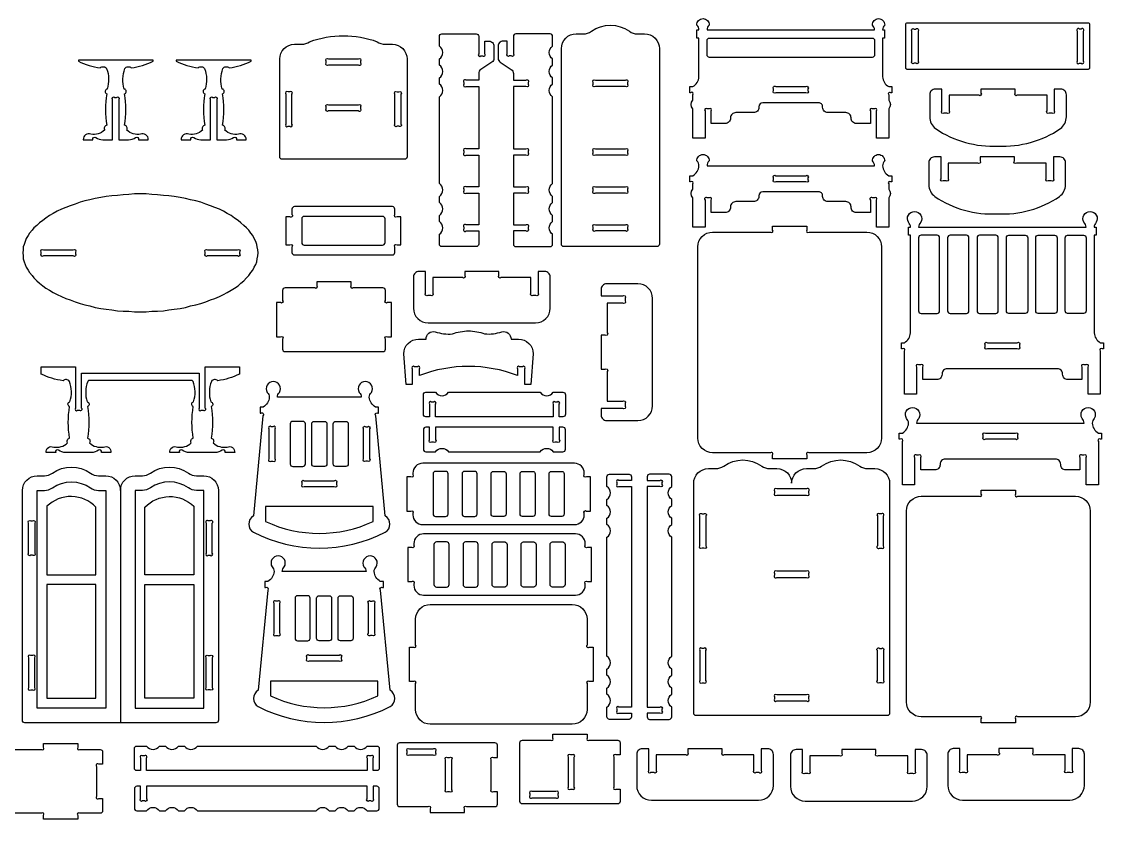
# Model space of a CAD drawing. Extents: x 4838.3 to 4880.7, y 1535.2 to 1561.9.
# Drawn here: x 4858.53 to 4880.61, y 1535.4 to 1551.67 of the extents above; entities that cross this region are included whole.
import ezdxf

# ---------------------------------------------------------------- set-up
doc = ezdxf.new("R2010")
doc.units = 0
doc.header["$MEASUREMENT"] = 0
doc.layers.add('LAYER1', color=18, linetype='CONTINUOUS')

msp = doc.modelspace()

# ---------------------------------------------------------------- linework, layer by layer
at = {"layer": 'LAYER1'}
for points in [[(4869.596, 1547.086, -0.414214), (4869.546, 1547.136), (4869.546, 1551.126, -0.414214), (4869.846, 1551.426), (4869.994, 1551.426, 0.155074), (4870.158, 1551.478, -0.31779), (4870.935, 1551.478, 0.155074), (4871.098, 1551.426), (4871.246, 1551.426, -0.414214), (4871.546, 1551.126), (4871.546, 1547.136, -0.414214), (4871.496, 1547.086)], [(4876.229, 1549.296), (4875.979, 1549.296), (4875.979, 1549.853, 1), (4875.935, 1549.897), (4875.898, 1549.897, 1), (4875.854, 1549.853), (4875.854, 1549.597), (4875.568, 1549.597, -0.414214), (4875.46, 1549.705), (4875.46, 1549.711, 0.414214), (4875.352, 1549.819), (4874.988, 1549.819, -0.414214), (4874.88, 1549.927), (4874.88, 1549.94, 0.414214), (4874.799, 1550.021), (4873.659, 1550.021, 0.00001), (4873.659, 1550.021, 0.414202), (4873.578, 1549.94), (4873.578, 1549.927, -0.414214), (4873.47, 1549.819), (4873.106, 1549.819, 0.414214), (4872.998, 1549.711), (4872.998, 1549.705, -0.414214), (4872.89, 1549.597), (4872.604, 1549.597), (4872.604, 1549.853, 1), (4872.56, 1549.897), (4872.523, 1549.897, 1), (4872.479, 1549.853), (4872.479, 1549.296), (4872.229, 1549.296), (4872.229, 1549.898, -0.376209), (4872.229, 1550.071), (4872.229, 1550.179, 1), (4872.185, 1550.224), (4872.166, 1550.224), (4872.166, 1550.349), (4872.229, 1550.349, 0.250451), (4872.354, 1550.551), (4872.354, 1551.341), (4872.314, 1551.341), (4872.314, 1551.506), (4872.354, 1551.506, 0.204981), (4872.312, 1551.605, -0.427943), (4872.437, 1551.736, -0.427943), (4872.562, 1551.605, 0.204981), (4872.519, 1551.506), (4875.939, 1551.506, 0.204981), (4875.896, 1551.605, -0.427943), (4876.021, 1551.736, -0.427943), (4876.146, 1551.605, 0.204981), (4876.104, 1551.506), (4876.144, 1551.506), (4876.144, 1551.341), (4876.104, 1551.341), (4876.104, 1550.551, 0.250451), (4876.229, 1550.349), (4876.291, 1550.349), (4876.291, 1550.224), (4876.273, 1550.224, 1), (4876.229, 1550.179), (4876.229, 1550.071, -0.376209), (4876.229, 1549.898)], [(4880.327, 1551.62), (4880.327, 1550.73, -0.414214), (4880.297, 1550.7), (4876.607, 1550.7, -0.414214), (4876.577, 1550.73), (4876.577, 1551.62, -0.414214), (4876.607, 1551.65), (4880.297, 1551.65, -0.414214)], [(4863.846, 1548.868, -0.414214), (4863.796, 1548.918), (4863.796, 1550.913, -0.414214), (4864.096, 1551.213), (4864.243, 1551.213, 0.155074), (4864.407, 1551.265, -0.179264), (4865.784, 1551.265, 0.155074), (4865.948, 1551.213), (4866.096, 1551.213, -0.414214), (4866.396, 1550.913), (4866.396, 1548.918, -0.414214), (4866.346, 1548.868)], [(4867.858, 1549.078), (4867.601, 1549.078, 1), (4867.557, 1549.034), (4867.557, 1548.997, 1), (4867.601, 1548.953), (4867.858, 1548.953), (4867.858, 1548.303), (4867.601, 1548.303, 1), (4867.557, 1548.259), (4867.557, 1548.223, 1), (4867.601, 1548.178), (4867.858, 1548.178), (4867.858, 1547.529), (4867.601, 1547.529, 1), (4867.557, 1547.485), (4867.557, 1547.448, 1), (4867.601, 1547.404), (4867.858, 1547.404), (4867.858, 1547.136, -0.414214), (4867.808, 1547.086), (4867.107, 1547.086, -0.414214), (4867.057, 1547.136), (4867.057, 1547.336, 0.531486), (4867.057, 1547.598), (4867.057, 1547.723, 0.531486), (4867.057, 1547.985), (4867.057, 1548.11, 0.531486), (4867.057, 1548.372), (4867.057, 1549.654), (4867.057, 1549.779), (4867.057, 1550.14, 0.531486), (4867.057, 1550.402), (4867.057, 1550.527, 0.531486), (4867.057, 1550.789), (4867.057, 1550.914, 0.531486), (4867.057, 1551.176), (4867.057, 1551.376, -0.414214), (4867.107, 1551.426), (4867.808, 1551.426, -0.414214), (4867.858, 1551.376), (4867.858, 1551.02, 1), (4867.902, 1550.976), (4867.938, 1550.976, 1), (4867.983, 1551.02), (4867.983, 1551.276), (4868.07, 1551.276, -0.414214), (4868.17, 1551.176), (4868.17, 1550.93, -0.251107), (4868.125, 1550.846), (4867.902, 1550.698, 0.251107), (4867.858, 1550.615), (4867.858, 1550.48), (4867.601, 1550.48, 1), (4867.557, 1550.436), (4867.557, 1550.399, 1), (4867.601, 1550.355), (4867.858, 1550.355)], [(4868.567, 1549.078), (4868.823, 1549.078, -1), (4868.867, 1549.034), (4868.867, 1548.997, -1), (4868.823, 1548.953), (4868.567, 1548.953), (4868.567, 1548.303), (4868.823, 1548.303, -1), (4868.867, 1548.259), (4868.867, 1548.223, -1), (4868.823, 1548.178), (4868.567, 1548.178), (4868.567, 1547.529), (4868.823, 1547.529, -1), (4868.867, 1547.485), (4868.867, 1547.448, -1), (4868.823, 1547.404), (4868.567, 1547.404), (4868.567, 1547.136, 0.414214), (4868.617, 1547.086), (4869.317, 1547.086, 0.414214), (4869.367, 1547.136), (4869.367, 1547.336, -0.531486), (4869.367, 1547.598), (4869.367, 1547.723, -0.531486), (4869.367, 1547.985), (4869.367, 1548.11, -0.531486), (4869.367, 1548.372), (4869.367, 1549.654), (4869.367, 1549.779), (4869.367, 1550.14, -0.531486), (4869.367, 1550.402), (4869.367, 1550.527, -0.531486), (4869.367, 1550.789), (4869.367, 1550.914, -0.531486), (4869.367, 1551.176), (4869.367, 1551.376, 0.414214), (4869.317, 1551.426), (4868.617, 1551.426, 0.414214), (4868.567, 1551.376), (4868.567, 1551.02, -1), (4868.523, 1550.976), (4868.486, 1550.976, -1), (4868.442, 1551.02), (4868.442, 1551.276), (4868.354, 1551.276, 0.414214), (4868.254, 1551.176), (4868.254, 1550.93, 0.251107), (4868.299, 1550.846), (4868.522, 1550.698, -0.251107), (4868.567, 1550.615), (4868.567, 1550.48), (4868.823, 1550.48, -1), (4868.867, 1550.436), (4868.867, 1550.399, -1), (4868.823, 1550.355), (4868.567, 1550.355)], [(4876.702, 1550.869), (4876.702, 1551.481, -1), (4876.746, 1551.525), (4876.783, 1551.525, -1), (4876.827, 1551.481), (4876.827, 1550.869, -1), (4876.783, 1550.825), (4876.746, 1550.825, -1)], [(4880.077, 1551.481), (4880.077, 1550.869, 1), (4880.121, 1550.825), (4880.158, 1550.825, 1), (4880.202, 1550.869), (4880.202, 1551.481, 1), (4880.158, 1551.525), (4880.121, 1551.525, 1)], [(4875.939, 1550.996, -0.414214), (4875.889, 1550.946), (4872.569, 1550.946, -0.414214), (4872.519, 1550.996), (4872.519, 1551.291, -0.414214), (4872.569, 1551.341), (4875.889, 1551.341, -0.414214), (4875.939, 1551.291)], [(4861.21, 1550.867), (4861.21, 1550.887), (4859.685, 1550.887), (4859.685, 1550.867, 0.082494), (4860.131, 1550.732, -0.480983), (4860.261, 1550.718, -0.169376), (4860.272, 1550.3, 0.755968), (4860.265, 1550.204, 0.0823), (4860.265, 1549.56, 0.497317), (4860.221, 1549.463, -0.242348), (4859.941, 1549.377, 0.570657), (4859.785, 1549.267), (4859.983, 1549.267, -0.75881), (4860.042, 1549.314, 0.158853), (4860.185, 1549.267), (4860.385, 1549.267), (4860.385, 1550.085, -1), (4860.429, 1550.129), (4860.466, 1550.129, -1), (4860.51, 1550.085), (4860.51, 1549.267), (4860.71, 1549.267, 0.158853), (4860.854, 1549.314, -0.75881), (4860.913, 1549.267), (4861.11, 1549.267, 0.570657), (4860.955, 1549.377, -0.242348), (4860.675, 1549.463, 0.497317), (4860.63, 1549.56, 0.0823), (4860.63, 1550.204, 0.755968), (4860.623, 1550.3, -0.169376), (4860.635, 1550.718, -0.480983), (4860.764, 1550.732, 0.082494)], [(4863.21, 1550.867), (4863.21, 1550.887), (4861.685, 1550.887), (4861.685, 1550.867, 0.082494), (4862.131, 1550.732, -0.480983), (4862.261, 1550.718, -0.169376), (4862.272, 1550.3, 0.755968), (4862.265, 1550.204, 0.0823), (4862.265, 1549.56, 0.497317), (4862.221, 1549.463, -0.242348), (4861.941, 1549.377, 0.570657), (4861.785, 1549.267), (4861.983, 1549.267, -0.75881), (4862.042, 1549.314, 0.158853), (4862.185, 1549.267), (4862.385, 1549.267), (4862.385, 1550.085, -1), (4862.429, 1550.129), (4862.466, 1550.129, -1), (4862.51, 1550.085), (4862.51, 1549.267), (4862.71, 1549.267, 0.158853), (4862.854, 1549.314, -0.75881), (4862.913, 1549.267), (4863.11, 1549.267, 0.570657), (4862.955, 1549.377, -0.242348), (4862.675, 1549.463, 0.497317), (4862.63, 1549.56, 0.0823), (4862.63, 1550.204, 0.755968), (4862.623, 1550.3, -0.169376), (4862.635, 1550.718, -0.480983), (4862.764, 1550.732, 0.082494)], [(4864.79, 1550.913), (4865.401, 1550.913, -1), (4865.446, 1550.869), (4865.446, 1550.832, -1), (4865.401, 1550.788), (4864.79, 1550.788, -1), (4864.746, 1550.832), (4864.746, 1550.869, -1)], [(4870.852, 1550.355), (4870.24, 1550.355, -1), (4870.196, 1550.399), (4870.196, 1550.436, -1), (4870.24, 1550.48), (4870.852, 1550.48, -1), (4870.896, 1550.436), (4870.896, 1550.399, -1)], [(4874.535, 1550.224), (4873.923, 1550.224, -1), (4873.879, 1550.268), (4873.879, 1550.304, -1), (4873.923, 1550.349), (4874.535, 1550.349, -1), (4874.579, 1550.304), (4874.579, 1550.268, -1)], [(4878.46, 1550.297), (4878.11, 1550.297), (4878.11, 1550.217, -1), (4878.066, 1550.172), (4877.46, 1550.172), (4877.46, 1549.855, -1), (4877.416, 1549.811), (4877.356, 1549.811, -1), (4877.312, 1549.855), (4877.312, 1550.297), (4877.178, 1550.297, 0.414214), (4877.065, 1550.184), (4877.065, 1549.733, 0.236915), (4877.185, 1549.492, 0.163875), (4878.46, 1549.138, 0.163875), (4879.734, 1549.492, 0.236915), (4879.855, 1549.733), (4879.855, 1550.184, 0.414214), (4879.742, 1550.297), (4879.607, 1550.297), (4879.607, 1549.855, -1), (4879.563, 1549.811), (4879.504, 1549.811, -1), (4879.46, 1549.855), (4879.46, 1550.172), (4878.854, 1550.172, -1), (4878.81, 1550.217), (4878.81, 1550.297)], [(4863.921, 1550.196), (4863.921, 1549.585, 1), (4863.965, 1549.541), (4864.001, 1549.541, 1), (4864.046, 1549.585), (4864.046, 1550.196, 1), (4864.001, 1550.241), (4863.965, 1550.241, 1)], [(4866.19, 1550.241), (4866.226, 1550.241, -1), (4866.271, 1550.196), (4866.271, 1549.585, -1), (4866.226, 1549.541), (4866.19, 1549.541, -1), (4866.146, 1549.585), (4866.146, 1550.196, -1)], [(4864.79, 1549.978), (4865.401, 1549.978, -1), (4865.446, 1549.934), (4865.446, 1549.897, -1), (4865.401, 1549.853), (4864.79, 1549.853, -1), (4864.746, 1549.897), (4864.746, 1549.934, -1)], [(4870.852, 1548.953), (4870.24, 1548.953, -1), (4870.196, 1548.997), (4870.196, 1549.034, -1), (4870.24, 1549.078), (4870.852, 1549.078, -1), (4870.896, 1549.034), (4870.896, 1548.997, -1)], [(4876.104, 1548.734, 0.250451), (4876.229, 1548.532), (4876.291, 1548.532), (4876.291, 1548.407), (4876.273, 1548.407, 1), (4876.229, 1548.363), (4876.229, 1548.255, -0.376209), (4876.229, 1548.082), (4876.229, 1547.48), (4875.979, 1547.48), (4875.979, 1548.036, 1), (4875.935, 1548.081), (4875.898, 1548.081, 1), (4875.854, 1548.036), (4875.854, 1547.78), (4875.568, 1547.78, -0.414214), (4875.46, 1547.888), (4875.46, 1547.895, 0.414214), (4875.352, 1548.003), (4874.988, 1548.003, -0.414214), (4874.88, 1548.11), (4874.88, 1548.124, 0.414214), (4874.799, 1548.205), (4873.659, 1548.205, 0.00001), (4873.659, 1548.205, 0.414202), (4873.578, 1548.124), (4873.578, 1548.11, -0.414214), (4873.47, 1548.003), (4873.106, 1548.003, 0.414214), (4872.998, 1547.895), (4872.998, 1547.888, -0.414214), (4872.89, 1547.78), (4872.604, 1547.78), (4872.604, 1548.036, 1), (4872.56, 1548.081), (4872.523, 1548.081, 1), (4872.479, 1548.036), (4872.479, 1547.48), (4872.229, 1547.48), (4872.229, 1548.082, -0.376209), (4872.229, 1548.255), (4872.229, 1548.363, 1), (4872.185, 1548.407), (4872.166, 1548.407), (4872.166, 1548.532), (4872.229, 1548.532, 0.250451), (4872.354, 1548.734, 0.204981), (4872.312, 1548.833, -0.427943), (4872.437, 1548.964, -0.427943), (4872.562, 1548.833, 0.204981), (4872.519, 1548.734), (4875.939, 1548.734, 0.204981), (4875.896, 1548.833, -0.427943), (4876.021, 1548.964, -0.427943), (4876.146, 1548.833, 0.204981)], [(4878.443, 1548.914), (4878.093, 1548.914), (4878.093, 1548.833, -1), (4878.049, 1548.789), (4877.443, 1548.789), (4877.443, 1548.471, -1), (4877.399, 1548.427), (4877.34, 1548.427, -1), (4877.296, 1548.471), (4877.296, 1548.914), (4877.161, 1548.914, 0.414214), (4877.048, 1548.8), (4877.048, 1548.349, 0.236915), (4877.169, 1548.109, 0.163875), (4878.443, 1547.754, 0.163875), (4879.718, 1548.109, 0.236915), (4879.838, 1548.349), (4879.838, 1548.8, 0.414214), (4879.725, 1548.914), (4879.591, 1548.914), (4879.591, 1548.471, -1), (4879.547, 1548.427), (4879.487, 1548.427, -1), (4879.443, 1548.471), (4879.443, 1548.789), (4878.837, 1548.789, -1), (4878.793, 1548.833), (4878.793, 1548.914)], [(4873.923, 1548.532), (4874.535, 1548.532, -1), (4874.579, 1548.488), (4874.579, 1548.451, -1), (4874.535, 1548.407), (4873.923, 1548.407, -1), (4873.879, 1548.451), (4873.879, 1548.488, -1)], [(4870.196, 1548.223), (4870.196, 1548.259, -1), (4870.24, 1548.303), (4870.852, 1548.303, -1), (4870.896, 1548.259), (4870.896, 1548.223, -1), (4870.852, 1548.178), (4870.24, 1548.178, -1)], [(4866.146, 1546.966), (4866.146, 1547.077, -1), (4866.19, 1547.121), (4866.271, 1547.121), (4866.271, 1547.696), (4866.19, 1547.696, -1), (4866.146, 1547.74), (4866.146, 1547.851, 0.414214), (4866.096, 1547.901), (4864.096, 1547.901, 0.414214), (4864.046, 1547.851), (4864.046, 1547.74, -1), (4864.001, 1547.696), (4863.921, 1547.696), (4863.921, 1547.121), (4864.001, 1547.121, -1), (4864.046, 1547.077), (4864.046, 1546.966, 0.414214), (4864.096, 1546.916), (4866.096, 1546.916, 0.414214)], [(4864.246, 1547.651), (4864.246, 1547.166, 0.414214), (4864.296, 1547.116), (4865.896, 1547.116, 0.414214), (4865.946, 1547.166), (4865.946, 1547.651, 0.414214), (4865.896, 1547.701), (4864.296, 1547.701, 0.414214)], [(4877.425, 1544.595, 0.414214), (4877.317, 1544.487), (4877.317, 1544.48, -0.414214), (4877.209, 1544.372), (4876.923, 1544.372), (4876.923, 1544.629, 1), (4876.879, 1544.673), (4876.842, 1544.673, 1), (4876.798, 1544.629), (4876.798, 1544.072), (4876.548, 1544.072), (4876.548, 1544.847), (4876.548, 1544.955, 1), (4876.504, 1544.999), (4876.486, 1544.999), (4876.486, 1545.124), (4876.548, 1545.124, 0.250451), (4876.673, 1545.326), (4876.673, 1547.317), (4876.633, 1547.317), (4876.633, 1547.482), (4876.673, 1547.482, 0.204981), (4876.631, 1547.581, -0.583258), (4876.756, 1547.802, -0.583258), (4876.881, 1547.581, 0.204981), (4876.838, 1547.482), (4880.258, 1547.482, 0.204981), (4880.215, 1547.581, -0.583258), (4880.34, 1547.802, -0.583258), (4880.465, 1547.581, 0.204981), (4880.423, 1547.482), (4880.463, 1547.482), (4880.463, 1547.317), (4880.423, 1547.317), (4880.423, 1545.326, 0.250451), (4880.548, 1545.124), (4880.611, 1545.124), (4880.611, 1544.999), (4880.592, 1544.999, 1), (4880.548, 1544.955), (4880.548, 1544.847), (4880.548, 1544.072), (4880.298, 1544.072), (4880.298, 1544.629, 1), (4880.254, 1544.673), (4880.217, 1544.673, 1), (4880.173, 1544.629), (4880.173, 1544.372), (4879.887, 1544.372, -0.414214), (4879.779, 1544.48), (4879.779, 1544.487, 0.414214), (4879.671, 1544.595)], [(4870.24, 1547.529), (4870.852, 1547.529, -1), (4870.896, 1547.485), (4870.896, 1547.448, -1), (4870.852, 1547.404), (4870.24, 1547.404, -1), (4870.196, 1547.448), (4870.196, 1547.485, -1)], [(4873.857, 1542.755), (4873.857, 1542.836, 1), (4873.813, 1542.88), (4872.632, 1542.88, -0.414214), (4872.332, 1543.18), (4872.332, 1547.08, -0.414214), (4872.632, 1547.38), (4873.813, 1547.38, 1), (4873.857, 1547.424), (4873.857, 1547.505), (4874.557, 1547.505), (4874.557, 1547.424, 1), (4874.601, 1547.38), (4875.782, 1547.38, -0.414214), (4876.082, 1547.08), (4876.082, 1543.18, -0.414214), (4875.782, 1542.88), (4874.601, 1542.88, 1), (4874.557, 1542.836), (4874.557, 1542.755)], [(4876.838, 1545.772, 0.414214), (4876.888, 1545.722), (4877.216, 1545.722, 0.414214), (4877.266, 1545.772), (4877.266, 1547.267, 0.414214), (4877.216, 1547.317), (4876.888, 1547.317, 0.414214), (4876.838, 1547.267)], [(4877.866, 1547.267, 0.414214), (4877.816, 1547.317), (4877.481, 1547.317, 0.414214), (4877.431, 1547.267), (4877.431, 1545.772, 0.414214), (4877.481, 1545.722), (4877.816, 1545.722, 0.414214), (4877.866, 1545.772)], [(4878.466, 1545.772), (4878.466, 1547.267, 0.414214), (4878.416, 1547.317), (4878.081, 1547.317, 0.414214), (4878.031, 1547.267), (4878.031, 1545.772, 0.414214), (4878.081, 1545.722), (4878.416, 1545.722, 0.414214)], [(4878.631, 1545.772), (4878.631, 1547.267, -0.414214), (4878.681, 1547.317), (4879.016, 1547.317, -0.414214), (4879.066, 1547.267), (4879.066, 1545.772, -0.414214), (4879.016, 1545.722), (4878.681, 1545.722, -0.414214)], [(4879.231, 1547.267, -0.414214), (4879.281, 1547.317), (4879.616, 1547.317, -0.414214), (4879.666, 1547.267), (4879.666, 1545.772, -0.414214), (4879.616, 1545.722), (4879.281, 1545.722, -0.414214), (4879.231, 1545.772)], [(4880.258, 1545.772, -0.414214), (4880.208, 1545.722), (4879.881, 1545.722, -0.414214), (4879.831, 1545.772), (4879.831, 1547.267, -0.414214), (4879.881, 1547.317), (4880.208, 1547.317, -0.414214), (4880.258, 1547.267)], [(4858.97, 1547.019), (4859.582, 1547.019, -1), (4859.626, 1546.975), (4859.626, 1546.938, -1), (4859.582, 1546.894), (4858.97, 1546.894, -1), (4858.926, 1546.938), (4858.926, 1546.975, -1)], [(4862.32, 1547.019), (4862.932, 1547.019, -1), (4862.976, 1546.975), (4862.976, 1546.938, -1), (4862.932, 1546.894), (4862.32, 1546.894, -1), (4862.276, 1546.938), (4862.276, 1546.975, -1)], [(4869.317, 1546.464, 0.414214), (4869.204, 1546.578), (4869.069, 1546.578), (4869.069, 1546.136, -1), (4869.025, 1546.091), (4868.966, 1546.091, -1), (4868.922, 1546.136), (4868.922, 1546.453), (4868.316, 1546.453, -1), (4868.272, 1546.497), (4868.272, 1546.578), (4867.922, 1546.578), (4867.572, 1546.578), (4867.572, 1546.497, -1), (4867.528, 1546.453), (4866.922, 1546.453), (4866.922, 1546.136, -1), (4866.878, 1546.091), (4866.818, 1546.091, -1), (4866.774, 1546.136), (4866.774, 1546.578), (4866.64, 1546.578, 0.414214), (4866.527, 1546.464), (4866.527, 1545.828, 0.414214), (4866.827, 1545.528), (4869.017, 1545.528, 0.414214), (4869.317, 1545.828)], [(4864.554, 1546.368), (4864.554, 1546.287, -1), (4864.51, 1546.243), (4863.904, 1546.243, 0.414214), (4863.854, 1546.193), (4863.854, 1545.987, -1), (4863.81, 1545.943), (4863.729, 1545.943), (4863.729, 1545.243), (4863.81, 1545.243, -1), (4863.854, 1545.199), (4863.854, 1544.993, 0.414214), (4863.904, 1544.943), (4865.904, 1544.943, 0.414214), (4865.954, 1544.993), (4865.954, 1545.199, -1), (4865.998, 1545.243), (4866.079, 1545.243), (4866.079, 1545.943), (4865.998, 1545.943, -1), (4865.954, 1545.987), (4865.954, 1546.193, 0.414214), (4865.904, 1546.243), (4865.298, 1546.243, -1), (4865.254, 1546.287), (4865.254, 1546.368)], [(4870.472, 1546.327, 0.414214), (4870.358, 1546.214), (4870.358, 1546.08), (4870.801, 1546.08, -1), (4870.845, 1546.035), (4870.845, 1545.976, -1), (4870.801, 1545.932), (4870.483, 1545.932), (4870.483, 1545.326, -1), (4870.439, 1545.282), (4870.358, 1545.282), (4870.358, 1544.932), (4870.358, 1544.582), (4870.439, 1544.582, -1), (4870.483, 1544.538), (4870.483, 1543.932), (4870.801, 1543.932, -1), (4870.845, 1543.888), (4870.845, 1543.829, -1), (4870.801, 1543.784), (4870.358, 1543.784), (4870.358, 1543.65, 0.414214), (4870.472, 1543.537), (4871.108, 1543.537, 0.414214), (4871.408, 1543.837), (4871.408, 1546.027, 0.414214), (4871.108, 1546.327)], [(4868.518, 1545.199), (4868.67, 1545.199, -0.414214), (4868.97, 1544.899), (4868.921, 1544.274), (4868.797, 1544.274), (4868.797, 1544.591, 1), (4868.753, 1544.636), (4868.694, 1544.636, 1), (4868.65, 1544.591), (4868.65, 1544.455, 0.18644), (4866.65, 1544.455), (4866.65, 1544.591, 1), (4866.606, 1544.636), (4866.546, 1544.636, 1), (4866.502, 1544.591), (4866.502, 1544.274), (4866.378, 1544.274), (4866.33, 1544.899, -0.414214), (4866.63, 1545.199), (4866.782, 1545.199, -0.480696), (4866.969, 1545.349, 0.114725), (4867.321, 1545.306, -0.088383), (4867.65, 1545.365, -0.088383), (4867.979, 1545.306, 0.114725), (4868.33, 1545.349, -0.480696)], [(4878.242, 1545.124), (4878.854, 1545.124, -1), (4878.898, 1545.08), (4878.898, 1545.043, -1), (4878.854, 1544.999), (4878.242, 1544.999, -1), (4878.198, 1545.043), (4878.198, 1545.08, -1)], [(4862.009, 1544.355), (4859.892, 1544.355, 0.076649), (4859.876, 1544.336, 0.169376), (4859.864, 1543.918, -0.755968), (4859.871, 1543.822, -0.0823), (4859.871, 1543.178, -0.497317), (4859.915, 1543.081, 0.242348), (4860.196, 1542.995, -0.570657), (4860.351, 1542.885), (4860.154, 1542.885, 0.75881), (4860.094, 1542.932, -0.158853), (4859.951, 1542.885), (4859.426, 1542.885, -0.158853), (4859.282, 1542.932, 0.75881), (4859.223, 1542.885), (4859.026, 1542.885, -0.570657), (4859.181, 1542.995, 0.242348), (4859.462, 1543.081, -0.497317), (4859.506, 1543.178, -0.0823), (4859.506, 1543.822, -0.755968), (4859.513, 1543.918, 0.169376), (4859.501, 1544.336, 0.480983), (4859.372, 1544.35, -0.082494), (4858.926, 1544.485), (4858.926, 1544.63), (4859.626, 1544.63), (4859.626, 1543.792, 1), (4859.67, 1543.747), (4859.707, 1543.747, 1), (4859.751, 1543.792), (4859.751, 1544.505), (4862.151, 1544.505), (4862.151, 1543.792, 1), (4862.195, 1543.747), (4862.232, 1543.747, 1), (4862.276, 1543.792), (4862.276, 1544.63), (4862.976, 1544.63), (4862.976, 1544.485, -0.082494), (4862.53, 1544.35, 0.480983), (4862.401, 1544.336, 0.169376), (4862.389, 1543.918, -0.755968), (4862.396, 1543.822, -0.0823), (4862.396, 1543.178, -0.497317), (4862.44, 1543.081, 0.242348), (4862.721, 1542.995, -0.570657), (4862.876, 1542.885), (4862.679, 1542.885, 0.75881), (4862.619, 1542.932, -0.158853), (4862.476, 1542.885), (4861.951, 1542.885, -0.158853), (4861.807, 1542.932, 0.75881), (4861.748, 1542.885), (4861.551, 1542.885, -0.570657), (4861.706, 1542.995, 0.242348), (4861.987, 1543.081, -0.497317), (4862.031, 1543.178, -0.0823), (4862.031, 1543.822, -0.755968), (4862.038, 1543.918, 0.169376), (4862.026, 1544.336, 0.076649)], [(4865.95, 1541.59), (4865.755, 1543.636, -1), (4865.799, 1543.685), (4865.813, 1543.685), (4865.813, 1543.81), (4865.75, 1543.81, -0.250451), (4865.625, 1544.012, -0.204981), (4865.667, 1544.111, 0.583258), (4865.542, 1544.332, 0.583258), (4865.417, 1544.111, -0.204981), (4865.46, 1544.012), (4863.748, 1544.012, -0.204981), (4863.79, 1544.111, 0.583258), (4863.665, 1544.332, 0.583258), (4863.54, 1544.111, -0.204981), (4863.583, 1544.012, -0.250451), (4863.458, 1543.81), (4863.395, 1543.81), (4863.395, 1543.685), (4863.409, 1543.685, -1), (4863.453, 1543.636), (4863.258, 1541.59, 0.573919), (4863.258, 1541.257, 0.239558), (4865.95, 1541.257, 0.573919)], [(4869.116, 1544.114, 0.531486), (4869.378, 1544.114), (4869.578, 1544.114, -0.414214), (4869.628, 1544.064), (4869.628, 1543.664, -0.414214), (4869.578, 1543.614), (4869.503, 1543.614), (4869.503, 1543.87, 1), (4869.459, 1543.914), (4869.422, 1543.914, 1), (4869.378, 1543.87), (4869.378, 1543.614), (4866.978, 1543.614), (4866.978, 1543.87, 1), (4866.934, 1543.914), (4866.897, 1543.914, 1), (4866.853, 1543.87), (4866.853, 1543.614), (4866.778, 1543.614, -0.414214), (4866.728, 1543.664), (4866.728, 1544.064, -0.414214), (4866.778, 1544.114), (4866.978, 1544.114, 0.531486), (4867.24, 1544.114)], [(4877.384, 1542.751, 0.414214), (4877.277, 1542.643), (4877.277, 1542.636, -0.414214), (4877.169, 1542.528), (4876.883, 1542.528), (4876.883, 1542.784, 1), (4876.839, 1542.829), (4876.802, 1542.829, 1), (4876.758, 1542.784), (4876.758, 1542.228), (4876.508, 1542.228), (4876.508, 1543.003), (4876.508, 1543.111, 1), (4876.464, 1543.155), (4876.445, 1543.155), (4876.445, 1543.28), (4876.508, 1543.28, 0.250451), (4876.633, 1543.482, 0.204981), (4876.59, 1543.581, -0.583258), (4876.715, 1543.802, -0.583258), (4876.84, 1543.581, 0.204981), (4876.798, 1543.482), (4880.217, 1543.482, 0.204981), (4880.175, 1543.581, -0.583258), (4880.3, 1543.802, -0.583258), (4880.425, 1543.581, 0.204981), (4880.383, 1543.482, 0.250451), (4880.508, 1543.28), (4880.57, 1543.28), (4880.57, 1543.155), (4880.552, 1543.155, 1), (4880.508, 1543.111), (4880.508, 1543.003), (4880.508, 1542.228), (4880.258, 1542.228), (4880.258, 1542.784, 1), (4880.214, 1542.829), (4880.177, 1542.829, 1), (4880.133, 1542.784), (4880.133, 1542.528), (4879.846, 1542.528, -0.414214), (4879.739, 1542.636), (4879.739, 1542.643, 0.414214), (4879.631, 1542.751)], [(4864.011, 1542.65, 0.414214), (4864.061, 1542.6), (4864.269, 1542.6, 0.414214), (4864.319, 1542.65), (4864.319, 1543.47, 0.414214), (4864.269, 1543.52), (4864.061, 1543.52, 0.414214), (4864.011, 1543.47)], [(4864.758, 1542.65, -0.414214), (4864.708, 1542.6), (4864.5, 1542.6, -0.414214), (4864.45, 1542.65), (4864.45, 1543.47, -0.414214), (4864.5, 1543.52), (4864.708, 1543.52, -0.414214), (4864.758, 1543.47)], [(4865.196, 1542.65, -0.414214), (4865.146, 1542.6), (4864.939, 1542.6, -0.414214), (4864.889, 1542.65), (4864.889, 1543.47, -0.414214), (4864.939, 1543.52), (4865.146, 1543.52, -0.414214), (4865.196, 1543.47)], [(4863.576, 1543.366), (4863.576, 1542.754, 1), (4863.621, 1542.71), (4863.657, 1542.71, 1), (4863.701, 1542.754), (4863.701, 1543.366, 1), (4863.657, 1543.41), (4863.621, 1543.41, 1)], [(4865.631, 1543.366), (4865.631, 1542.754, -1), (4865.587, 1542.71), (4865.551, 1542.71, -1), (4865.506, 1542.754), (4865.506, 1543.366, -1), (4865.551, 1543.41), (4865.587, 1543.41, -1)], [(4869.116, 1542.9, -0.531486), (4869.378, 1542.9), (4869.578, 1542.9, 0.414214), (4869.628, 1542.95), (4869.628, 1543.35, 0.414214), (4869.578, 1543.4), (4869.503, 1543.4), (4869.503, 1543.143, -1), (4869.459, 1543.099), (4869.422, 1543.099, -1), (4869.378, 1543.143), (4869.378, 1543.4), (4866.978, 1543.4), (4866.978, 1543.143, -1), (4866.934, 1543.099), (4866.897, 1543.099, -1), (4866.853, 1543.143), (4866.853, 1543.4), (4866.778, 1543.4, 0.414214), (4866.728, 1543.35), (4866.728, 1542.95, 0.414214), (4866.778, 1542.9), (4866.978, 1542.9, -0.531486), (4867.24, 1542.9)], [(4878.202, 1543.28), (4878.814, 1543.28, -1), (4878.858, 1543.236), (4878.858, 1543.199, -1), (4878.814, 1543.155), (4878.202, 1543.155, -1), (4878.158, 1543.199), (4878.158, 1543.236, -1)], [(4860.544, 1542.111, -0.414214), (4860.844, 1542.411), (4860.992, 1542.411, 0.155074), (4861.155, 1542.463, -0.31779), (4861.932, 1542.463, 0.155074), (4862.096, 1542.411), (4862.244, 1542.411, -0.414214), (4862.544, 1542.111), (4862.544, 1537.421, -0.414214), (4862.494, 1537.371), (4858.594, 1537.371, -0.414214), (4858.544, 1537.421), (4858.544, 1542.111, -0.414214), (4858.844, 1542.411), (4858.992, 1542.411, 0.155074), (4859.155, 1542.463, -0.31779), (4859.932, 1542.463, 0.155074), (4860.096, 1542.411), (4860.244, 1542.411, -0.414214)], [(4870.014, 1541.614), (4870.014, 1541.645, -1), (4870.059, 1541.689), (4870.139, 1541.689), (4870.139, 1542.389), (4870.059, 1542.389, -1), (4870.014, 1542.433), (4870.014, 1542.464, 0.414214), (4869.814, 1542.664), (4866.714, 1542.664, 0.414214), (4866.514, 1542.464), (4866.514, 1542.433, -1), (4866.47, 1542.389), (4866.389, 1542.389), (4866.389, 1541.689), (4866.47, 1541.689, -1), (4866.514, 1541.645), (4866.514, 1541.614, 0.414214), (4866.714, 1541.414), (4869.814, 1541.414, 0.414214)], [(4874.247, 1542.256, -0.414214), (4874.547, 1542.556), (4874.695, 1542.556, 0.155074), (4874.859, 1542.609, -0.31779), (4875.636, 1542.609, 0.155074), (4875.799, 1542.556), (4875.947, 1542.556, -0.414214), (4876.247, 1542.256), (4876.247, 1537.566, -0.414214), (4876.197, 1537.516), (4872.297, 1537.516, -0.414214), (4872.247, 1537.566), (4872.247, 1542.256, -0.414214), (4872.547, 1542.556), (4872.695, 1542.556, 0.155074), (4872.859, 1542.609, -0.31779), (4873.636, 1542.609, 0.155074), (4873.799, 1542.556), (4873.947, 1542.556, -0.414214)], [(4866.926, 1541.629, 0.414214), (4866.976, 1541.579), (4867.183, 1541.579, 0.414214), (4867.233, 1541.629), (4867.233, 1542.449, 0.414214), (4867.183, 1542.499), (4866.976, 1542.499, 0.414214), (4866.926, 1542.449)], [(4867.518, 1541.629, 0.414214), (4867.568, 1541.579), (4867.776, 1541.579, 0.414214), (4867.826, 1541.629), (4867.826, 1542.449, 0.414214), (4867.776, 1542.499), (4867.568, 1542.499, 0.414214), (4867.518, 1542.449)], [(4868.418, 1541.629, -0.414214), (4868.368, 1541.579), (4868.161, 1541.579, -0.414214), (4868.111, 1541.629), (4868.111, 1542.449, -0.414214), (4868.161, 1542.499), (4868.368, 1542.499, -0.414214), (4868.418, 1542.449)], [(4869.011, 1541.629, -0.414214), (4868.961, 1541.579), (4868.753, 1541.579, -0.414214), (4868.703, 1541.629), (4868.703, 1542.449, -0.414214), (4868.753, 1542.499), (4868.961, 1542.499, -0.414214), (4869.011, 1542.449)], [(4869.603, 1541.629, -0.414214), (4869.553, 1541.579), (4869.346, 1541.579, -0.414214), (4869.296, 1541.629), (4869.296, 1542.449, -0.414214), (4869.346, 1542.499), (4869.553, 1542.499, -0.414214), (4869.603, 1542.449)], [(4870.477, 1541.929, 0.531486), (4870.477, 1542.191), (4870.477, 1542.391, -0.414214), (4870.527, 1542.441), (4870.927, 1542.441, -0.414214), (4870.977, 1542.391), (4870.977, 1542.316), (4870.721, 1542.316, 1), (4870.677, 1542.272), (4870.677, 1542.235, 1), (4870.721, 1542.191), (4870.977, 1542.191), (4870.977, 1537.691), (4870.721, 1537.691, 1), (4870.677, 1537.647), (4870.677, 1537.61, 1), (4870.721, 1537.566), (4870.977, 1537.566), (4870.977, 1537.491, -0.414214), (4870.927, 1537.441), (4870.527, 1537.441, -0.414214), (4870.477, 1537.491), (4870.477, 1537.691, 0.531486), (4870.477, 1537.953), (4870.477, 1538.078, 0.531486), (4870.477, 1538.341), (4870.477, 1538.466, 0.531486), (4870.477, 1538.728), (4870.477, 1541.155, 0.531486), (4870.477, 1541.417), (4870.477, 1541.542, 0.531486), (4870.477, 1541.804)], [(4871.798, 1541.929, -0.531486), (4871.798, 1542.191), (4871.798, 1542.391, 0.414214), (4871.748, 1542.441), (4871.348, 1542.441, 0.414214), (4871.298, 1542.391), (4871.298, 1542.316), (4871.554, 1542.316, -1), (4871.598, 1542.272), (4871.598, 1542.235, -1), (4871.554, 1542.191), (4871.298, 1542.191), (4871.298, 1537.691), (4871.554, 1537.691, -1), (4871.598, 1537.647), (4871.598, 1537.61, -1), (4871.554, 1537.566), (4871.298, 1537.566), (4871.298, 1537.491, 0.414214), (4871.348, 1537.441), (4871.748, 1537.441, 0.414214), (4871.798, 1537.491), (4871.798, 1537.691, -0.531486), (4871.798, 1537.953), (4871.798, 1538.078, -0.531486), (4871.798, 1538.341), (4871.798, 1538.466, -0.531486), (4871.798, 1538.728), (4871.798, 1541.155, -0.531486), (4871.798, 1541.417), (4871.798, 1541.542, -0.531486), (4871.798, 1541.804)], [(4864.91, 1542.185), (4864.298, 1542.185, -1), (4864.254, 1542.229), (4864.254, 1542.266, -1), (4864.298, 1542.31), (4864.91, 1542.31, -1), (4864.954, 1542.266), (4864.954, 1542.229, -1)], [(4873.942, 1542.016), (4874.553, 1542.016, 1), (4874.597, 1542.06), (4874.597, 1542.097, 1), (4874.553, 1542.141), (4873.942, 1542.141, 1), (4873.897, 1542.097), (4873.897, 1542.06, 1)], [(4878.117, 1537.368), (4878.117, 1537.449, 1), (4878.073, 1537.493), (4876.892, 1537.493, -0.414214), (4876.592, 1537.793), (4876.592, 1541.693, -0.414214), (4876.892, 1541.993), (4878.073, 1541.993, 1), (4878.117, 1542.038), (4878.117, 1542.118), (4878.817, 1542.118), (4878.817, 1542.038, 1), (4878.862, 1541.993), (4880.042, 1541.993, -0.414214), (4880.342, 1541.693), (4880.342, 1537.793, -0.414214), (4880.042, 1537.493), (4878.862, 1537.493, 1), (4878.817, 1537.449), (4878.817, 1537.368)], [(4860.044, 1541.768, 0.41796), (4859.044, 1541.787), (4859.044, 1540.391), (4860.044, 1540.391)], [(4861.044, 1541.768, -0.41796), (4862.044, 1541.787), (4862.044, 1540.391), (4861.044, 1540.391)], [(4865.7, 1541.78), (4863.508, 1541.78), (4863.508, 1541.477, 0.220733), (4865.7, 1541.477)], [(4858.794, 1541.445), (4858.794, 1540.833, -1), (4858.749, 1540.789), (4858.713, 1540.789, -1), (4858.669, 1540.833), (4858.669, 1541.445, -1), (4858.713, 1541.489), (4858.749, 1541.489, -1)], [(4862.294, 1541.445), (4862.294, 1540.833, 1), (4862.338, 1540.789), (4862.374, 1540.789, 1), (4862.419, 1540.833), (4862.419, 1541.445, 1), (4862.374, 1541.489), (4862.338, 1541.489, 1)], [(4872.497, 1541.59), (4872.497, 1540.978, -1), (4872.453, 1540.934), (4872.417, 1540.934, -1), (4872.372, 1540.978), (4872.372, 1541.59, -1), (4872.417, 1541.634), (4872.453, 1541.634, -1)], [(4875.997, 1541.59), (4875.997, 1540.978, 1), (4876.042, 1540.934), (4876.078, 1540.934, 1), (4876.122, 1540.978), (4876.122, 1541.59, 1), (4876.078, 1541.634), (4876.042, 1541.634, 1)], [(4870.034, 1540.175), (4870.034, 1540.206, -1), (4870.078, 1540.25), (4870.159, 1540.25), (4870.159, 1540.95), (4870.078, 1540.95, -1), (4870.034, 1540.995), (4870.034, 1541.025, 0.414214), (4869.834, 1541.225), (4866.734, 1541.225, 0.414214), (4866.534, 1541.025), (4866.534, 1540.995, -1), (4866.49, 1540.95), (4866.409, 1540.95), (4866.409, 1540.25), (4866.49, 1540.25, -1), (4866.534, 1540.206), (4866.534, 1540.175, 0.414214), (4866.734, 1539.975), (4869.834, 1539.975, 0.414214)], [(4866.945, 1540.19, 0.414214), (4866.995, 1540.14), (4867.203, 1540.14, 0.414214), (4867.253, 1540.19), (4867.253, 1541.01, 0.414214), (4867.203, 1541.06), (4866.995, 1541.06, 0.414214), (4866.945, 1541.01)], [(4867.538, 1540.19, 0.414214), (4867.588, 1540.14), (4867.795, 1540.14, 0.414214), (4867.845, 1540.19), (4867.845, 1541.01, 0.414214), (4867.795, 1541.06), (4867.588, 1541.06, 0.414214), (4867.538, 1541.01)], [(4868.438, 1540.19, -0.414214), (4868.388, 1540.14), (4868.18, 1540.14, -0.414214), (4868.13, 1540.19), (4868.13, 1541.01, -0.414214), (4868.18, 1541.06), (4868.388, 1541.06, -0.414214), (4868.438, 1541.01)], [(4869.03, 1540.19, -0.414214), (4868.98, 1540.14), (4868.773, 1540.14, -0.414214), (4868.723, 1540.19), (4868.723, 1541.01, -0.414214), (4868.773, 1541.06), (4868.98, 1541.06, -0.414214), (4869.03, 1541.01)], [(4869.623, 1540.19, -0.414214), (4869.573, 1540.14), (4869.365, 1540.14, -0.414214), (4869.315, 1540.19), (4869.315, 1541.01, -0.414214), (4869.365, 1541.06), (4869.573, 1541.06, -0.414214), (4869.623, 1541.01)], [(4866.049, 1538.033), (4865.853, 1540.079, -1), (4865.897, 1540.128), (4865.911, 1540.128), (4865.911, 1540.253), (4865.849, 1540.253, -0.250451), (4865.724, 1540.455, -0.204981), (4865.766, 1540.554, 0.583258), (4865.641, 1540.775, 0.583258), (4865.516, 1540.554, -0.204981), (4865.558, 1540.455), (4863.847, 1540.455, -0.204981), (4863.889, 1540.554, 0.583258), (4863.764, 1540.775, 0.583258), (4863.639, 1540.554, -0.204981), (4863.681, 1540.455, -0.250451), (4863.556, 1540.253), (4863.494, 1540.253), (4863.494, 1540.128), (4863.508, 1540.128, -1), (4863.552, 1540.079), (4863.356, 1538.033, 0.573919), (4863.356, 1537.7, 0.239558), (4866.049, 1537.7, 0.573919)], [(4873.942, 1540.336), (4874.553, 1540.336, 1), (4874.597, 1540.38), (4874.597, 1540.417, 1), (4874.553, 1540.461), (4873.942, 1540.461, 1), (4873.897, 1540.417), (4873.897, 1540.38, 1)], [(4864.11, 1539.093, 0.414214), (4864.16, 1539.043), (4864.367, 1539.043, 0.414214), (4864.417, 1539.093), (4864.417, 1539.913, 0.414214), (4864.367, 1539.963), (4864.16, 1539.963, 0.414214), (4864.11, 1539.913)], [(4864.856, 1539.093, -0.414214), (4864.806, 1539.043), (4864.599, 1539.043, -0.414214), (4864.549, 1539.093), (4864.549, 1539.913, -0.414214), (4864.599, 1539.963), (4864.806, 1539.963, -0.414214), (4864.856, 1539.913)], [(4865.295, 1539.093, -0.414214), (4865.245, 1539.043), (4865.037, 1539.043, -0.414214), (4864.987, 1539.093), (4864.987, 1539.913, -0.414214), (4865.037, 1539.963), (4865.245, 1539.963, -0.414214), (4865.295, 1539.913)], [(4863.675, 1539.809), (4863.675, 1539.197, 1), (4863.719, 1539.153), (4863.756, 1539.153, 1), (4863.8, 1539.197), (4863.8, 1539.809, 1), (4863.756, 1539.853), (4863.719, 1539.853, 1)], [(4865.73, 1539.809), (4865.73, 1539.197, -1), (4865.686, 1539.153), (4865.649, 1539.153, -1), (4865.605, 1539.197), (4865.605, 1539.809, -1), (4865.649, 1539.853), (4865.686, 1539.853, -1)], [(4870.194, 1538.213), (4870.113, 1538.213, 1), (4870.069, 1538.169), (4870.069, 1537.642, -0.414214), (4869.769, 1537.342), (4866.869, 1537.342, -0.414214), (4866.569, 1537.642), (4866.569, 1538.169, 1), (4866.524, 1538.213), (4866.444, 1538.213), (4866.444, 1538.913), (4866.524, 1538.913, 1), (4866.569, 1538.957), (4866.569, 1539.484, -0.414214), (4866.869, 1539.784), (4869.769, 1539.784, -0.414214), (4870.069, 1539.484), (4870.069, 1538.957, 1), (4870.113, 1538.913), (4870.194, 1538.913)], [(4872.372, 1538.844), (4872.372, 1538.233, 1), (4872.417, 1538.189), (4872.453, 1538.189, 1), (4872.497, 1538.233), (4872.497, 1538.844, 1), (4872.453, 1538.889), (4872.417, 1538.889, 1)], [(4876.042, 1538.889), (4876.078, 1538.889, -1), (4876.122, 1538.844), (4876.122, 1538.233, -1), (4876.078, 1538.189), (4876.042, 1538.189, -1), (4875.997, 1538.233), (4875.997, 1538.844, -1)], [(4858.669, 1538.699), (4858.669, 1538.088, 1), (4858.713, 1538.043), (4858.749, 1538.043, 1), (4858.794, 1538.088), (4858.794, 1538.699, 1), (4858.749, 1538.743), (4858.713, 1538.743, 1)], [(4862.338, 1538.743), (4862.374, 1538.743, -1), (4862.419, 1538.699), (4862.419, 1538.088, -1), (4862.374, 1538.043), (4862.338, 1538.043, -1), (4862.294, 1538.088), (4862.294, 1538.699, -1)], [(4864.397, 1538.753), (4865.008, 1538.753, -1), (4865.052, 1538.709), (4865.052, 1538.672, -1), (4865.008, 1538.628), (4864.397, 1538.628, -1), (4864.352, 1538.672), (4864.352, 1538.709, -1)], [(4865.799, 1538.223), (4863.606, 1538.223), (4863.606, 1537.92, 0.220733), (4865.799, 1537.92)], [(4873.942, 1537.816), (4874.553, 1537.816, 1), (4874.597, 1537.86), (4874.597, 1537.897, 1), (4874.553, 1537.941), (4873.942, 1537.941, 1), (4873.897, 1537.897), (4873.897, 1537.86, 1)], [(4870.62, 1536.672), (4870.62, 1536.06, 1), (4870.664, 1536.016), (4870.745, 1536.016), (4870.745, 1535.766, -0.414214), (4870.695, 1535.716), (4868.749, 1535.716, -0.414214), (4868.699, 1535.766), (4868.699, 1536.966, -0.414214), (4868.749, 1537.016), (4869.328, 1537.016, 1), (4869.372, 1537.06), (4869.372, 1537.141), (4870.072, 1537.141), (4870.072, 1537.06, 1), (4870.116, 1537.016), (4870.695, 1537.016, -0.414214), (4870.745, 1536.966), (4870.745, 1536.716), (4870.664, 1536.716, 1)], [(4865.316, 1536.896, 0.531486), (4865.578, 1536.896), (4865.778, 1536.896, -0.414214), (4865.828, 1536.846), (4865.828, 1536.446, -0.414214), (4865.778, 1536.396), (4865.703, 1536.396), (4865.703, 1536.652, 1), (4865.659, 1536.696), (4865.622, 1536.696, 1), (4865.578, 1536.652), (4865.578, 1536.396), (4861.078, 1536.396), (4861.078, 1536.652, 1), (4861.034, 1536.696), (4860.997, 1536.696, 1), (4860.953, 1536.652), (4860.953, 1536.396), (4860.878, 1536.396, -0.414214), (4860.828, 1536.446), (4860.828, 1536.846, -0.414214), (4860.878, 1536.896), (4861.078, 1536.896, 0.531486), (4861.34, 1536.896), (4861.465, 1536.896, 0.531486), (4861.727, 1536.896), (4861.852, 1536.896, 0.531486), (4862.114, 1536.896), (4864.541, 1536.896, 0.531486), (4864.803, 1536.896), (4864.928, 1536.896, 0.531486), (4865.191, 1536.896)], [(4868.24, 1535.962), (4868.159, 1535.962, -1), (4868.115, 1536.006), (4868.115, 1536.618, -1), (4868.159, 1536.662), (4868.24, 1536.662), (4868.24, 1536.912, 0.414214), (4868.19, 1536.962), (4866.244, 1536.962, 0.414214), (4866.194, 1536.912), (4866.194, 1535.712, 0.414214), (4866.244, 1535.662), (4866.823, 1535.662, -1), (4866.867, 1535.618), (4866.867, 1535.537), (4867.567, 1535.537), (4867.567, 1535.618, -1), (4867.611, 1535.662), (4868.19, 1535.662, 0.414214), (4868.24, 1535.712)], [(4866.443, 1536.837), (4866.93, 1536.837, -1), (4866.974, 1536.793), (4866.974, 1536.756, -1), (4866.93, 1536.712), (4866.443, 1536.712, -1), (4866.399, 1536.756), (4866.399, 1536.793, -1)], [(4873.873, 1536.726, 0.414214), (4873.76, 1536.84), (4873.626, 1536.84), (4873.626, 1536.397, -1), (4873.581, 1536.353), (4873.522, 1536.353, -1), (4873.478, 1536.397), (4873.478, 1536.715), (4872.872, 1536.715, -1), (4872.828, 1536.759), (4872.828, 1536.84), (4872.478, 1536.84), (4872.128, 1536.84), (4872.128, 1536.759, -1), (4872.084, 1536.715), (4871.478, 1536.715), (4871.478, 1536.397, -1), (4871.434, 1536.353), (4871.375, 1536.353, -1), (4871.33, 1536.397), (4871.33, 1536.84), (4871.196, 1536.84, 0.414214), (4871.083, 1536.726), (4871.083, 1536.09, 0.414214), (4871.383, 1535.79), (4873.573, 1535.79, 0.414214), (4873.873, 1536.09)], [(4877.013, 1536.709, 0.414214), (4876.9, 1536.823), (4876.766, 1536.823), (4876.766, 1536.38, -1), (4876.722, 1536.336), (4876.662, 1536.336, -1), (4876.618, 1536.38), (4876.618, 1536.698), (4876.012, 1536.698, -1), (4875.968, 1536.742), (4875.968, 1536.823), (4875.618, 1536.823), (4875.268, 1536.823), (4875.268, 1536.742, -1), (4875.224, 1536.698), (4874.618, 1536.698), (4874.618, 1536.38, -1), (4874.574, 1536.336), (4874.515, 1536.336, -1), (4874.471, 1536.38), (4874.471, 1536.823), (4874.336, 1536.823, 0.414214), (4874.223, 1536.709), (4874.223, 1536.073, 0.414214), (4874.523, 1535.773), (4876.713, 1535.773, 0.414214), (4877.013, 1536.073)], [(4880.224, 1536.731, 0.414214), (4880.11, 1536.844), (4879.976, 1536.844), (4879.976, 1536.402, -1), (4879.932, 1536.358), (4879.873, 1536.358, -1), (4879.829, 1536.402), (4879.829, 1536.719), (4879.223, 1536.719, -1), (4879.179, 1536.763), (4879.179, 1536.844), (4878.829, 1536.844), (4878.479, 1536.844), (4878.479, 1536.763, -1), (4878.434, 1536.719), (4877.829, 1536.719), (4877.829, 1536.402, -1), (4877.784, 1536.358), (4877.725, 1536.358, -1), (4877.681, 1536.402), (4877.681, 1536.844), (4877.547, 1536.844, 0.414214), (4877.433, 1536.731), (4877.433, 1536.094, 0.414214), (4877.733, 1535.794), (4879.924, 1535.794, 0.414214), (4880.224, 1536.094)], [(4867.224, 1536.662), (4867.26, 1536.662, -1), (4867.304, 1536.618), (4867.304, 1536.006, -1), (4867.26, 1535.962), (4867.224, 1535.962, -1), (4867.179, 1536.006), (4867.179, 1536.618, -1)], [(4869.684, 1536.672), (4869.684, 1536.06, 1), (4869.729, 1536.016), (4869.765, 1536.016, 1), (4869.809, 1536.06), (4869.809, 1536.672, 1), (4869.765, 1536.716), (4869.729, 1536.716, 1)], [(4865.316, 1535.575, -0.531486), (4865.578, 1535.575), (4865.778, 1535.575, 0.414214), (4865.828, 1535.625), (4865.828, 1536.025, 0.414214), (4865.778, 1536.075), (4865.703, 1536.075), (4865.703, 1535.819, -1), (4865.659, 1535.775), (4865.622, 1535.775, -1), (4865.578, 1535.819), (4865.578, 1536.075), (4861.078, 1536.075), (4861.078, 1535.819, -1), (4861.034, 1535.775), (4860.997, 1535.775, -1), (4860.953, 1535.819), (4860.953, 1536.075), (4860.878, 1536.075, 0.414214), (4860.828, 1536.025), (4860.828, 1535.625, 0.414214), (4860.878, 1535.575), (4861.078, 1535.575, -0.531486), (4861.34, 1535.575), (4861.465, 1535.575, -0.531486), (4861.727, 1535.575), (4861.852, 1535.575, -0.531486), (4862.114, 1535.575), (4864.541, 1535.575, -0.531486), (4864.803, 1535.575), (4864.928, 1535.575, -0.531486), (4865.191, 1535.575)], [(4869.435, 1535.966), (4868.948, 1535.966, 1), (4868.904, 1535.922), (4868.904, 1535.885, 1), (4868.948, 1535.841), (4869.435, 1535.841, 1), (4869.479, 1535.885), (4869.479, 1535.922, 1)]]:
    msp.add_lwpolyline(points, format="xyb", close=True, dxfattribs=at)
for points in [[(4858.548, 1546.958), (4858.558, 1546.898), (4858.558, 1546.838), (4858.578, 1546.778), (4858.598, 1546.718), (4858.618, 1546.668), (4858.658, 1546.608), (4858.688, 1546.557), (4858.739, 1546.497), (4858.779, 1546.447), (4858.839, 1546.387), (4858.889, 1546.337), (4858.959, 1546.287), (4859.019, 1546.237), (4859.099, 1546.197), (4859.169, 1546.147), (4859.249, 1546.107), (4859.339, 1546.067), (4859.43, 1546.027), (4859.52, 1545.997), (4859.62, 1545.956), (4859.72, 1545.926), (4859.82, 1545.896), (4859.92, 1545.876), (4860.031, 1545.846), (4860.141, 1545.826), (4860.251, 1545.806), (4860.371, 1545.796), (4860.481, 1545.776), (4860.601, 1545.766), (4860.712, 1545.766), (4860.832, 1545.756), (4860.952, 1545.756), (4861.072, 1545.756), (4861.182, 1545.766), (4861.303, 1545.766), (4861.423, 1545.776), (4861.533, 1545.796), (4861.643, 1545.806), (4861.763, 1545.826), (4861.874, 1545.846), (4861.974, 1545.876), (4862.084, 1545.896), (4862.184, 1545.926), (4862.284, 1545.956), (4862.384, 1545.997), (4862.474, 1546.027), (4862.565, 1546.067), (4862.645, 1546.107), (4862.725, 1546.147), (4862.805, 1546.197), (4862.875, 1546.237), (4862.945, 1546.287), (4863.005, 1546.337), (4863.065, 1546.387), (4863.116, 1546.447), (4863.166, 1546.497), (4863.206, 1546.557), (4863.246, 1546.608), (4863.276, 1546.668), (4863.306, 1546.718), (4863.326, 1546.778), (4863.336, 1546.838), (4863.346, 1546.898), (4863.356, 1546.958), (4863.346, 1547.018), (4863.336, 1547.078), (4863.326, 1547.128), (4863.306, 1547.188), (4863.276, 1547.249), (4863.246, 1547.309), (4863.206, 1547.359), (4863.166, 1547.419), (4863.116, 1547.469), (4863.065, 1547.519), (4863.005, 1547.569), (4862.945, 1547.619), (4862.875, 1547.669), (4862.805, 1547.719), (4862.725, 1547.759), (4862.645, 1547.809), (4862.565, 1547.85), (4862.474, 1547.88), (4862.384, 1547.92), (4862.284, 1547.95), (4862.184, 1547.99), (4862.084, 1548.02), (4861.974, 1548.04), (4861.874, 1548.07), (4861.763, 1548.09), (4861.643, 1548.11), (4861.533, 1548.12), (4861.423, 1548.13), (4861.303, 1548.14), (4861.182, 1548.15), (4861.072, 1548.16), (4860.952, 1548.16), (4860.832, 1548.16), (4860.712, 1548.15), (4860.601, 1548.14), (4860.481, 1548.13), (4860.371, 1548.12), (4860.251, 1548.11), (4860.141, 1548.09), (4860.031, 1548.07), (4859.92, 1548.04), (4859.82, 1548.02), (4859.72, 1547.99), (4859.62, 1547.95), (4859.52, 1547.92), (4859.43, 1547.88), (4859.339, 1547.85), (4859.249, 1547.809), (4859.169, 1547.759), (4859.099, 1547.719), (4859.019, 1547.669), (4858.959, 1547.619), (4858.889, 1547.569), (4858.839, 1547.519), (4858.779, 1547.469), (4858.739, 1547.419), (4858.688, 1547.359), (4858.658, 1547.309), (4858.618, 1547.249), (4858.598, 1547.188), (4858.578, 1547.128), (4858.558, 1547.078), (4858.558, 1547.018)], [(4860.044, 1540.191), (4859.044, 1540.191), (4859.044, 1537.871), (4860.044, 1537.871)], [(4861.044, 1540.191), (4862.044, 1540.191), (4862.044, 1537.871), (4861.044, 1537.871)]]:
    msp.add_lwpolyline(points, close=True, dxfattribs=at)
for points in [[(4860.096, 1542.111, 0.000006), (4860.096, 1542.111), (4860.244, 1542.111), (4860.244, 1537.671), (4858.844, 1537.671), (4858.844, 1542.111), (4858.992, 1542.111, 0.155074), (4859.155, 1542.163, -0.31779), (4859.932, 1542.163, 0.155074), (4860.096, 1542.111), (4860.244, 1542.111)], [(4860.992, 1542.111, -0.000006), (4860.992, 1542.111), (4860.844, 1542.111), (4860.844, 1537.671), (4862.244, 1537.671), (4862.244, 1542.111), (4862.096, 1542.111, -0.155074), (4861.932, 1542.163, 0.31779), (4861.155, 1542.163, -0.155074), (4860.992, 1542.111), (4860.844, 1542.111)], [(4856.972, 1536.826), (4858.929, 1536.826, 1), (4858.973, 1536.87), (4858.973, 1536.951), (4859.673, 1536.951), (4859.673, 1536.87, 1), (4859.718, 1536.826), (4860.131, 1536.826, -0.414214), (4860.181, 1536.776), (4860.181, 1536.526), (4860.1, 1536.526, 1), (4860.056, 1536.481), (4860.056, 1535.87, 1), (4860.1, 1535.826), (4860.181, 1535.826), (4860.181, 1535.576, -0.414214), (4860.131, 1535.526), (4859.718, 1535.526, 1), (4859.673, 1535.481), (4859.673, 1535.401), (4858.973, 1535.401), (4858.973, 1535.481, 1), (4858.929, 1535.526), (4856.972, 1535.526, 1)]]:
    msp.add_lwpolyline(points, format="xyb", dxfattribs=at)
msp.add_lwpolyline([(4860.544, 1542.111), (4860.544, 1537.371)], dxfattribs=at)

doc.saveas('drawing.dxf')
